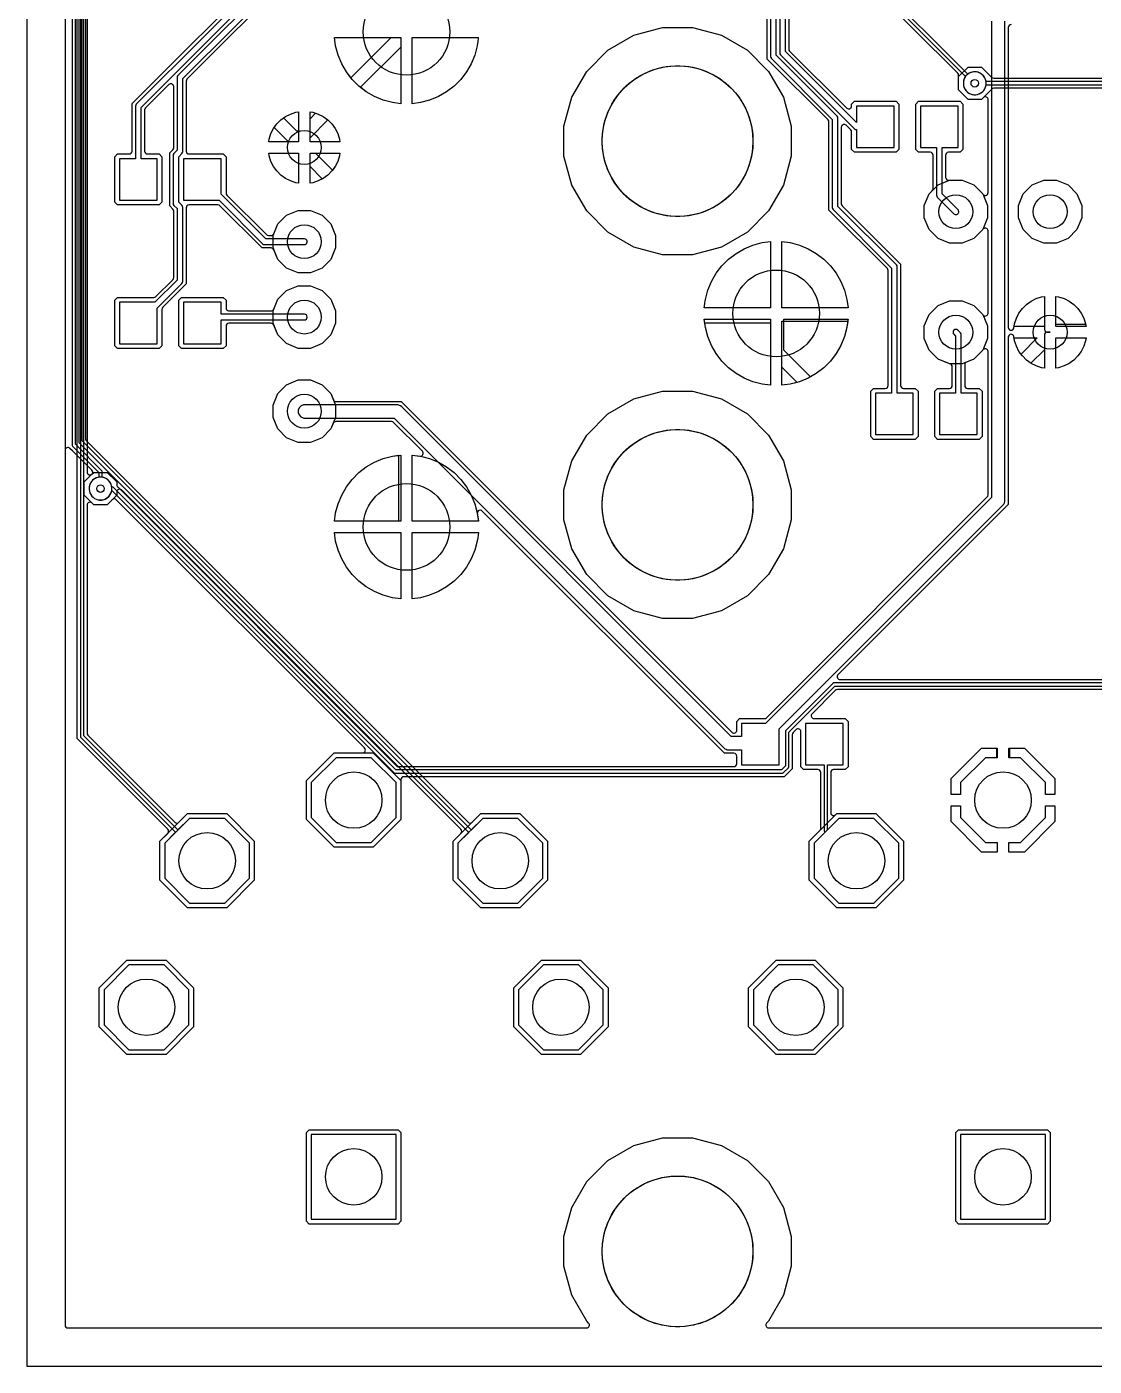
# Model space of a CAD drawing. Header units: millimetres. Extents: x 0 to 79, y 0 to 100.
# Drawn here: x 0 to 28.33, y 0 to 35.55 of the extents above; entities that cross this region are included whole.
import ezdxf

# ---------------------------------------------------------------- set-up
doc = ezdxf.new("R2010")
doc.units = ezdxf.units.MM

msp = doc.modelspace()

# ---------------------------------------------------------------- linework, layer by layer
at = {"layer": '16_copper'}
for points in [[(1.016, 98.908), (1.016, 1.092, 0.414214), (1.092, 1.016), (14.855, 1.016), (14.858, 1.016, 0.654785), (14.909, 1.146), (14.859, 1.196), (14.462, 1.884), (14.256, 2.651), (14.256, 3.445), (14.462, 4.212), (14.859, 4.9), (15.42, 5.461), (16.108, 5.858), (16.875, 6.064), (17.669, 6.064), (18.436, 5.858), (19.124, 5.461), (19.685, 4.9), (20.082, 4.212), (20.288, 3.445), (20.288, 2.651), (20.082, 1.884), (19.685, 1.196), (19.635, 1.146, 0.668189), (19.689, 1.016), (38.428, 1.016, 0.668179)], [(29.6, 17.958), (21.512, 17.958, 0.198912), (21.458, 17.935), (20.839, 17.317, 0.668179), (20.893, 17.187), (21.723, 17.187), (21.797, 17.113), (21.797, 15.907), (21.723, 15.833), (21.412, 15.833, 0.414214), (21.336, 15.757), (21.336, 14.688, 0.668189), (21.466, 14.634), (21.499, 14.667), (22.537, 14.667), (23.27, 13.934), (23.27, 12.896), (22.537, 12.163), (21.499, 12.163), (20.766, 12.896), (20.766, 13.934), (21.047, 14.215, 0.198912), (21.069, 14.268), (21.069, 15.757, 0.414214), (20.993, 15.833), (20.617, 15.833), (20.543, 15.907), (20.543, 16.837, 0.668179), (20.413, 16.891), (20.336, 16.814, 0.198912), (20.314, 16.76), (20.314, 15.858), (20.203, 15.747), (20.203, 15.747), (20.102, 15.646), (10.004, 15.646, 0.414214), (9.928, 15.57), (9.928, 14.506), (9.195, 13.773), (8.157, 13.773), (7.424, 14.506), (7.424, 15.544), (8.157, 16.277), (8.909, 16.277, 0.668179), (8.963, 16.407), (2.375, 22.995, 0.414214), (2.267, 22.995), (2.134, 22.862), (1.778, 22.862), (1.73, 22.909, 0.668179), (1.6, 22.855), (1.6, 16.8, 0.198912), (1.623, 16.746), (3.931, 14.438, 0.414214), (4.038, 14.438), (4.267, 14.667), (5.305, 14.667), (6.038, 13.934), (6.038, 12.896), (5.305, 12.163), (4.267, 12.163), (3.534, 12.896), (3.534, 13.934), (3.742, 14.142, 0.414214), (3.742, 14.249), (1.434, 16.558), (1.434, 16.558), (1.334, 16.658), (1.334, 45.483)], [(1.6, 45.341), (1.6, 23.729, 0.668179), (1.73, 23.675), (1.778, 23.722), (2.134, 23.722), (2.386, 23.47), (2.386, 23.393, 0.240004), (2.423, 23.325), (9.812, 15.935, 0.198912), (9.866, 15.913), (18.767, 15.913, 0.414214), (18.843, 15.989), (18.843, 16.192, 0.414214), (18.767, 16.269), (18.514, 16.269), (12.087, 22.696, 0.716594), (11.957, 22.632), (11.984, 22.426), (10.228, 22.426), (10.228, 24.182), (10.434, 24.155, 0.716594), (10.498, 24.285), (9.735, 25.047, 0.198912), (9.681, 25.07), (8.203, 25.07, 0.303351), (8.132, 25.023), (8.07, 24.873), (7.837, 24.64), (7.531, 24.513), (7.201, 24.513), (6.895, 24.64), (6.662, 24.873), (6.535, 25.179), (6.535, 25.509), (6.662, 25.815), (6.895, 26.048), (7.201, 26.175), (7.531, 26.175), (7.837, 26.048), (8.07, 25.815), (8.139, 25.65, 0.303351), (8.209, 25.603), (9.934, 25.603), (18.713, 16.824, 0.668911), (18.843, 16.878), (18.843, 17.113), (18.917, 17.187), (19.579, 17.187, 0.198912), (19.632, 17.209), (25.492, 23.069, 0.198912), (25.514, 23.123), (25.514, 26.934, 0.68097), (25.369, 26.966), (25.133, 26.729), (24.938, 26.649, 0.303351), (24.891, 26.578), (24.891, 26.026, 0.414214), (24.967, 25.95), (25.279, 25.95), (25.353, 25.876), (25.353, 24.67), (25.279, 24.596), (24.173, 24.596), (24.099, 24.67), (24.099, 25.876), (24.173, 25.95), (24.485, 25.95, 0.414214), (24.561, 26.026), (24.561, 26.526, 0.350989), (24.493, 26.601), (24.183, 26.729), (23.947, 26.965), (23.82, 27.273), (23.82, 27.607), (23.947, 27.915), (24.183, 28.151), (24.491, 28.278), (24.825, 28.278), (25.133, 28.151), (25.37, 27.914, 0.80123), (25.514, 27.946), (25.514, 30.134, 0.68097), (25.369, 30.166), (25.133, 29.929), (24.825, 29.802), (24.491, 29.802), (24.183, 29.929), (23.947, 30.165), (23.82, 30.473), (23.82, 30.807), (23.947, 31.115), (24.031, 31.198, 0.198912), (24.053, 31.252), (24.053, 32.14, 0.414214), (23.977, 32.216), (23.665, 32.216), (23.591, 32.29), (23.591, 33.496), (23.665, 33.57), (24.771, 33.57), (24.845, 33.496), (24.845, 32.29), (24.771, 32.216), (24.459, 32.216, 0.414214), (24.383, 32.14), (24.383, 31.547, 0.450304), (24.491, 31.478), (24.825, 31.478), (25.133, 31.351), (25.37, 31.114, 0.80123), (25.514, 31.146), (25.514, 33.612, 0.668179), (25.384, 33.666), (25.337, 33.619), (24.981, 33.619), (24.729, 33.871), (24.729, 34.258, 0.199414), (24.706, 34.312), (22.35, 36.669, 0.374462)], [(20.222, 43.917), (20.222, 34.958, 0.198912), (20.245, 34.904), (21.761, 33.388, 0.668179), (21.891, 33.442), (21.891, 33.496), (21.965, 33.57), (23.071, 33.57), (23.145, 33.496), (23.145, 32.29), (23.071, 32.216), (21.965, 32.216), (21.891, 32.29), (21.891, 32.759, 0.198912), (21.869, 32.813), (21.747, 32.935, 0.668179), (21.617, 32.881), (21.617, 30.85, 0.198912), (21.639, 30.796), (23.191, 29.244), (23.191, 26.026, 0.414214), (23.267, 25.95), (23.579, 25.95), (23.653, 25.876), (23.653, 24.67), (23.579, 24.596), (22.473, 24.596), (22.399, 24.67), (22.399, 25.876), (22.473, 25.95), (22.785, 25.95, 0.414214), (22.861, 26.026), (22.861, 29.076, 0.198912), (22.839, 29.13), (21.287, 30.681), (21.287, 33.022, 0.198912), (21.265, 33.076), (19.651, 34.69), (19.651, 43.289, 0.198912)], [(19.981, 43.817), (19.981, 34.858, 0.198912), (20.003, 34.804), (21.968, 32.839, 0.184628), (22.018, 32.817), (22.018, 32.343), (23.018, 32.343), (23.018, 33.443), (22.018, 33.443), (22.018, 33.005), (20.133, 34.89), (20.133, 43.848, 0.198912)], [(19.74, 43.357), (19.74, 34.758, 0.198912), (19.762, 34.704), (21.376, 33.09), (21.376, 30.75, 0.198912), (21.398, 30.696), (22.95, 29.144), (22.95, 25.823), (22.526, 25.823), (22.526, 24.723), (23.526, 24.723), (23.526, 25.823), (23.102, 25.823), (23.102, 29.176, 0.198912), (23.08, 29.23), (21.528, 30.781), (21.528, 33.122, 0.198912), (21.506, 33.176), (19.892, 34.79), (19.892, 43.389, 0.198912)], [(7.01, 36.916), (4.251, 34.157, 0.198912), (4.229, 34.103), (4.229, 32.249, 0.414214), (4.305, 32.173), (5.213, 32.173), (5.287, 32.099), (5.287, 31.134, 0.198912), (5.309, 31.08), (6.358, 30.031, 0.198912), (6.412, 30.009), (6.484, 30.009, 0.303351), (6.554, 30.056), (6.662, 30.315), (6.895, 30.548), (7.201, 30.675), (7.531, 30.675), (7.837, 30.548), (8.07, 30.315), (8.197, 30.009), (8.197, 29.679), (8.07, 29.373), (7.837, 29.14), (7.531, 29.013), (7.201, 29.013), (6.895, 29.14), (6.662, 29.373), (6.554, 29.632, 0.303351), (6.484, 29.679), (6.244, 29.679), (5.126, 30.797, 0.198912), (5.072, 30.819), (4.305, 30.819, 0.414214), (4.229, 30.743), (4.229, 28.722), (3.609, 28.102, 0.198912), (3.587, 28.048), (3.587, 27.083), (3.513, 27.009), (2.407, 27.009), (2.333, 27.083), (2.333, 28.289), (2.407, 28.363), (3.372, 28.363, 0.198912), (3.426, 28.385), (3.877, 28.836, 0.198912), (3.899, 28.89), (3.899, 30.655, 0.198912), (3.877, 30.709), (3.792, 30.793), (3.792, 32.199), (3.877, 32.283, 0.198912), (3.899, 32.337), (3.899, 33.961, 0.668179), (3.769, 34.015), (3.147, 33.394, 0.198912), (3.125, 33.34), (3.125, 32.249, 0.414214), (3.201, 32.173), (3.513, 32.173), (3.587, 32.099), (3.587, 30.893), (3.513, 30.819), (2.407, 30.819), (2.333, 30.893), (2.333, 32.099), (2.407, 32.173), (2.719, 32.173, 0.414214), (2.795, 32.249), (2.795, 33.508), (6.417, 37.13, 0.967944)], [(6.528, 37.116), (2.906, 33.494, 0.198912), (2.884, 33.44), (2.884, 32.046), (2.46, 32.046), (2.46, 30.946), (3.46, 30.946), (3.46, 32.046), (3.036, 32.046), (3.036, 33.408), (6.658, 37.03, 0.198912)], [(6.769, 37.016), (4.01, 34.257, 0.198912), (3.988, 34.203), (3.988, 32.269), (3.903, 32.184, 0.198912), (3.881, 32.13), (3.881, 30.862, 0.198912), (3.903, 30.808), (3.988, 30.723), (3.988, 28.822), (3.402, 28.236), (2.46, 28.236), (2.46, 27.136), (3.46, 27.136), (3.46, 28.078), (4.118, 28.736, 0.198912), (4.14, 28.79), (4.14, 30.755, 0.198912), (4.118, 30.809), (4.033, 30.893), (4.033, 32.099), (4.118, 32.183, 0.198912), (4.14, 32.237), (4.14, 34.171), (6.899, 36.93, 0.198912)], [(22.416, 36.729), (24.915, 34.229), (24.899, 34.208), (24.878, 34.165), (24.863, 34.12), (24.856, 34.073), (24.856, 34.025), (24.863, 33.978), (24.878, 33.932), (24.899, 33.89), (24.927, 33.851), (24.961, 33.817), (25, 33.789), (25.042, 33.768), (25.088, 33.753), (25.135, 33.745), (25.183, 33.745), (25.23, 33.753, 1), (25.088, 34.344), (25.042, 34.33, 0.061471), (24.978, 34.292), (22.492, 36.779)], [(25.603, 35.693), (25.603, 23.054), (19.609, 17.06), (18.97, 17.06), (18.97, 16.713), (18.698, 16.713), (9.949, 25.462, 0.198912), (9.823, 25.514), (7.415, 25.514, 0.978081), (7.336, 25.165), (7.351, 25.161, 0.039604), (7.379, 25.159), (9.75, 25.159), (18.499, 16.41, 0.198912), (18.625, 16.358), (18.97, 16.358), (18.97, 15.96), (19.97, 15.96), (19.97, 16.918), (25.907, 22.855, 0.198912), (25.959, 22.981), (25.959, 35.693)], [(26.124, 35.604, 0.414214), (26.048, 35.528), (26.048, 27.568, 0.9244), (26.199, 27.556), (26.217, 27.666), (26.264, 27.811), (26.332, 27.946), (26.422, 28.069), (26.529, 28.176), (26.652, 28.266), (26.787, 28.334), (26.932, 28.381), (27.006, 28.393), (27.006, 27.516, 0.237915), (27.037, 27.455), (27.041, 27.452, -0.108546), (27.082, 27.44), (27.158, 27.44), (27.158, 27.44), (27.082, 27.44, 0.414214), (27.006, 27.364), (27.006, 26.487), (26.932, 26.499), (26.787, 26.546), (26.652, 26.614), (26.529, 26.704), (26.422, 26.811), (26.332, 26.934), (26.264, 27.069), (26.217, 27.214), (26.199, 27.324, 0.9244), (26.048, 27.312), (26.048, 22.87), (21.532, 18.355, 0.668179), (21.586, 18.224), (29.6, 18.224, 0.414214)], [(29.803, 18.136), (21.425, 18.136), (21.419, 18.134), (21.413, 18.134), (21.411, 18.133), (21.409, 18.133), (21.395, 18.124), (21.394, 18.123), (21.393, 18.123), (20.149, 16.878), (20.145, 16.873), (20.142, 16.868), (20.141, 16.867), (20.14, 16.864), (20.136, 16.848), (20.136, 16.847), (20.136, 16.847), (20.136, 15.932), (20.029, 15.824), (9.797, 15.824), (2.298, 23.323), (2.293, 23.327), (2.289, 23.331), (2.287, 23.331), (2.285, 23.333), (2.268, 23.336), (2.268, 23.336), (2.267, 23.336), (2.256, 23.336), (2.252, 23.363, 1), (1.66, 23.221), (1.675, 23.175, 0.726544), (2.252, 23.221), (2.255, 23.241), (9.748, 15.748), (9.753, 15.745), (9.757, 15.741), (9.759, 15.741), (9.761, 15.739), (9.777, 15.735), (9.778, 15.735), (9.779, 15.735), (20.047, 15.735), (20.053, 15.736), (20.059, 15.737), (20.061, 15.738), (20.063, 15.738), (20.077, 15.747), (20.078, 15.748), (20.078, 15.748), (20.212, 15.882), (20.215, 15.887), (20.219, 15.891), (20.22, 15.893), (20.221, 15.895), (20.225, 15.912), (20.225, 15.912), (20.225, 15.913), (20.225, 16.828), (21.443, 18.047), (29.803, 18.047)]]:
    msp.add_lwpolyline(points, format="xyb", dxfattribs=at)
msp.add_lwpolyline([(1.422, 45.428), (1.422, 16.713), (1.424, 16.707), (1.424, 16.701), (1.425, 16.7), (1.425, 16.697), (1.434, 16.683), (1.435, 16.682), (1.435, 16.682), (3.949, 14.169), (3.661, 13.881), (3.661, 12.949), (4.32, 12.29), (5.252, 12.29), (5.911, 12.949), (5.911, 13.881), (5.252, 14.54), (4.32, 14.54), (4.011, 14.231), (1.511, 16.732), (1.511, 45.409)], dxfattribs=at)
for points in [[(9.702, 33.535), (9.46, 33.6), (9.229, 33.696), (9.011, 33.821), (8.813, 33.973), (8.635, 34.151), (8.483, 34.349), (8.358, 34.567), (8.262, 34.798), (8.197, 35.04), (8.168, 35.262), (9.924, 35.262), (9.924, 33.506)], [(16.875, 29.496), (16.108, 29.702), (15.42, 30.099), (14.859, 30.66), (14.462, 31.348), (14.256, 32.115), (14.256, 32.909), (14.462, 33.676), (14.859, 34.364), (15.42, 34.925), (16.108, 35.322), (16.875, 35.528), (17.669, 35.528), (18.436, 35.322), (19.124, 34.925), (19.685, 34.364), (20.082, 33.676), (20.288, 32.909), (20.288, 32.115), (20.082, 31.348), (19.685, 30.66), (19.124, 30.099), (18.436, 29.702), (17.669, 29.496)], [(6.42, 32.496), (6.432, 32.568), (6.478, 32.712), (6.547, 32.846), (6.635, 32.968), (6.742, 33.075), (6.864, 33.163), (6.998, 33.232), (7.142, 33.278), (7.214, 33.29), (7.214, 32.496)], [(7.518, 32.496), (7.518, 33.29), (7.59, 33.278), (7.734, 33.232), (7.868, 33.163), (7.99, 33.075), (8.097, 32.968), (8.185, 32.846), (8.254, 32.712), (8.3, 32.568), (8.312, 32.496)], [(7.142, 31.41), (6.998, 31.456), (6.864, 31.525), (6.742, 31.613), (6.635, 31.72), (6.547, 31.842), (6.478, 31.976), (6.432, 32.12), (6.42, 32.192), (7.214, 32.192), (7.214, 31.398)], [(7.366, 32.344), (7.366, 32.344), (7.366, 32.344), (7.366, 32.344)], [(7.518, 32.192), (8.312, 32.192), (8.3, 32.12), (8.254, 31.976), (8.185, 31.842), (8.097, 31.72), (7.99, 31.613), (7.868, 31.525), (7.734, 31.456), (7.59, 31.41), (7.518, 31.398)], [(26.991, 29.802), (26.683, 29.929), (26.447, 30.165), (26.32, 30.473), (26.32, 30.807), (26.447, 31.115), (26.683, 31.351), (26.991, 31.478), (27.325, 31.478), (27.633, 31.351), (27.869, 31.115), (27.996, 30.807), (27.996, 30.473), (27.869, 30.165), (27.633, 29.929), (27.325, 29.802)], [(20.04, 28.092), (20.04, 29.848), (20.262, 29.819), (20.504, 29.754), (20.735, 29.658), (20.953, 29.533), (21.151, 29.381), (21.329, 29.203), (21.481, 29.005), (21.606, 28.787), (21.702, 28.556), (21.767, 28.314), (21.796, 28.092)], [(27.31, 27.592), (27.31, 28.393), (27.384, 28.381), (27.529, 28.334), (27.664, 28.266), (27.787, 28.176), (27.894, 28.069), (27.984, 27.946), (28.052, 27.811), (28.099, 27.666), (28.111, 27.592)], [(19.514, 26.061), (19.272, 26.126), (19.041, 26.222), (18.823, 26.347), (18.625, 26.499), (18.447, 26.677), (18.295, 26.875), (18.17, 27.093), (18.074, 27.324), (18.009, 27.566), (17.98, 27.788), (19.736, 27.788), (19.736, 26.032)], [(27.31, 27.288), (28.111, 27.288), (28.099, 27.214), (28.052, 27.069), (27.984, 26.934), (27.894, 26.811), (27.787, 26.704), (27.664, 26.614), (27.529, 26.546), (27.384, 26.499), (27.31, 26.487)], [(20.04, 26.514), (20.445, 26.11), (20.262, 26.061), (20.04, 26.032)], [(16.875, 19.844), (16.108, 20.05), (15.42, 20.447), (14.859, 21.008), (14.462, 21.696), (14.256, 22.463), (14.256, 23.257), (14.462, 24.024), (14.859, 24.712), (15.42, 25.273), (16.108, 25.67), (16.875, 25.876), (17.669, 25.876), (18.436, 25.67), (19.124, 25.273), (19.685, 24.712), (20.082, 24.024), (20.288, 23.257), (20.288, 22.463), (20.082, 21.696), (19.685, 21.008), (19.124, 20.447), (18.436, 20.05), (17.669, 19.844)], [(8.168, 22.426), (8.176, 22.494), (8.176, 22.494), (8.176, 22.494), (8.186, 22.57), (8.186, 22.57), (8.186, 22.57), (8.197, 22.648), (8.262, 22.89), (8.358, 23.121), (8.483, 23.339), (8.635, 23.537), (8.813, 23.715), (9.011, 23.867), (9.229, 23.992), (9.46, 24.088), (9.702, 24.153), (9.924, 24.182), (9.924, 22.426)], [(9.702, 20.395), (9.46, 20.46), (9.229, 20.556), (9.011, 20.681), (8.813, 20.833), (8.635, 21.011), (8.483, 21.209), (8.358, 21.427), (8.262, 21.658), (8.197, 21.9), (8.168, 22.122), (9.924, 22.122), (9.924, 20.366)], [(10.076, 22.274), (10.076, 22.274), (10.076, 22.274), (10.076, 22.274)], [(23.143, 12.949), (23.143, 13.881), (22.484, 14.54), (21.552, 14.54), (21.251, 14.239), (21.247, 14.242), (21.247, 15.96), (21.67, 15.96), (21.67, 17.06), (20.67, 17.06), (20.67, 15.96), (21.158, 15.96), (21.158, 14.224), (21.159, 14.218), (21.16, 14.212), (21.161, 14.21), (21.161, 14.208), (21.17, 14.194), (21.171, 14.193), (21.171, 14.193), (21.188, 14.176), (20.893, 13.881), (20.893, 12.949), (21.552, 12.29), (22.484, 12.29)], [(24.529, 15.177), (24.529, 15.596), (25.337, 16.404), (25.756, 16.404), (25.756, 16.15), (25.442, 16.15), (24.783, 15.491), (24.783, 15.177)], [(27.033, 15.177), (27.033, 15.491), (26.374, 16.15), (26.06, 16.15), (26.06, 16.404), (26.479, 16.404), (27.287, 15.596), (27.287, 15.177)], [(9.801, 14.559), (9.801, 15.491), (9.142, 16.15), (8.21, 16.15), (7.551, 15.491), (7.551, 14.559), (8.21, 13.9), (9.142, 13.9)], [(12.047, 12.163), (11.314, 12.896), (11.314, 13.934), (12.047, 14.667), (13.085, 14.667), (13.818, 13.934), (13.818, 12.896), (13.085, 12.163)], [(25.337, 13.646), (24.529, 14.454), (24.529, 14.873), (24.783, 14.873), (24.783, 14.559), (25.442, 13.9), (25.756, 13.9), (25.756, 13.646)], [(26.06, 13.646), (26.06, 13.9), (26.374, 13.9), (27.033, 14.559), (27.033, 14.873), (27.287, 14.873), (27.287, 14.454), (26.479, 13.646)], [(13.691, 12.949), (13.691, 13.881), (13.032, 14.54), (12.1, 14.54), (11.441, 13.881), (11.441, 12.949), (12.1, 12.29), (13.032, 12.29)], [(2.657, 8.273), (1.924, 9.006), (1.924, 10.044), (2.657, 10.777), (3.695, 10.777), (4.428, 10.044), (4.428, 9.006), (3.695, 8.273)], [(13.657, 8.273), (12.924, 9.006), (12.924, 10.044), (13.657, 10.777), (14.695, 10.777), (15.428, 10.044), (15.428, 9.006), (14.695, 8.273)], [(19.889, 8.273), (19.156, 9.006), (19.156, 10.044), (19.889, 10.777), (20.927, 10.777), (21.66, 10.044), (21.66, 9.006), (20.927, 8.273)], [(4.301, 9.059), (4.301, 9.991), (3.642, 10.65), (2.71, 10.65), (2.051, 9.991), (2.051, 9.059), (2.71, 8.4), (3.642, 8.4)], [(15.301, 9.059), (15.301, 9.991), (14.642, 10.65), (13.71, 10.65), (13.051, 9.991), (13.051, 9.059), (13.71, 8.4), (14.642, 8.4)], [(21.533, 9.059), (21.533, 9.991), (20.874, 10.65), (19.942, 10.65), (19.283, 9.991), (19.283, 9.059), (19.942, 8.4), (20.874, 8.4)], [(7.498, 3.773), (7.424, 3.847), (7.424, 6.203), (7.498, 6.277), (9.854, 6.277), (9.928, 6.203), (9.928, 3.847), (9.854, 3.773)], [(9.801, 6.15), (7.551, 6.15), (7.551, 3.9), (9.801, 3.9)], [(24.73, 3.773), (24.656, 3.847), (24.656, 6.203), (24.73, 6.277), (27.086, 6.277), (27.16, 6.203), (27.16, 3.847), (27.086, 3.773)], [(27.033, 6.15), (24.783, 6.15), (24.783, 3.9), (27.033, 3.9)]]:
    msp.add_lwpolyline(points, close=True, dxfattribs=at)
for points in [[(10.228, 35.262), (11.984, 35.262, 0.053637), (11.982, 35.24), (11.972, 35.164), (11.972, 35.164), (11.972, 35.164), (11.962, 35.088, 0.136575), (11.955, 35.04), (11.89, 34.798), (11.794, 34.567), (11.669, 34.349), (11.517, 34.151), (11.339, 33.973), (11.141, 33.821), (10.923, 33.696), (10.692, 33.6), (10.45, 33.535), (10.228, 33.506)], [(24.685, 30.569, 0.544696), (24.712, 30.694), (24.294, 31.112), (24.294, 32.343), (24.718, 32.343), (24.718, 33.443), (23.718, 33.443), (23.718, 32.343), (24.142, 32.343), (24.142, 31.08, 0.198912), (24.164, 31.026), (24.604, 30.586), (24.622, 30.573), (24.642, 30.566), (24.664, 30.564)], [(7.388, 29.771, 0.866051), (7.366, 29.92), (6.344, 29.92), (5.16, 31.104), (5.16, 32.046), (4.16, 32.046), (4.16, 30.946), (5.102, 30.946), (6.258, 29.79, 0.198912), (6.312, 29.768), (7.366, 29.768)], [(17.98, 28.092), (17.985, 28.133), (17.985, 28.133), (17.985, 28.133), (17.995, 28.209), (17.995, 28.209), (17.995, 28.209), (18.005, 28.285, 0.088592), (18.009, 28.314), (18.074, 28.556), (18.17, 28.787), (18.295, 29.005), (18.447, 29.203), (18.625, 29.381), (18.823, 29.533), (19.041, 29.658), (19.272, 29.754), (19.514, 29.819), (19.736, 29.848), (19.736, 28.092)], [(4.107, 27.009), (4.033, 27.083), (4.033, 28.289), (4.107, 28.363), (5.213, 28.363), (5.287, 28.289), (5.287, 28.085, 0.414214), (5.363, 28.009), (6.484, 28.009, 0.303351), (6.554, 28.056), (6.662, 28.315), (6.895, 28.548), (7.201, 28.675), (7.531, 28.675), (7.837, 28.548), (8.07, 28.315), (8.197, 28.009), (8.197, 27.679), (8.07, 27.373), (7.837, 27.14), (7.531, 27.013), (7.201, 27.013), (6.895, 27.14), (6.662, 27.373), (6.554, 27.632, 0.303351), (6.484, 27.679), (5.363, 27.679, 0.414214), (5.287, 27.603), (5.287, 27.083), (5.213, 27.009)], [(5.16, 27.768), (7.366, 27.768, 1), (7.366, 27.92), (5.16, 27.92), (5.16, 28.236), (4.16, 28.236), (4.16, 27.136), (5.16, 27.136)], [(20.091, 26.966), (20.091, 27.788), (21.796, 27.788, 0.03889), (21.794, 27.773), (21.774, 27.62, 0.150583), (21.767, 27.566), (21.702, 27.324), (21.606, 27.093), (21.481, 26.875), (21.329, 26.677), (21.151, 26.499), (20.953, 26.347), (20.799, 26.258)], [(25.226, 25.823), (24.802, 25.823), (24.802, 27.372, 0.198912), (24.78, 27.426), (24.712, 27.494, 1), (24.604, 27.386), (24.65, 27.34), (24.65, 25.823), (24.226, 25.823), (24.226, 24.723), (25.226, 24.723)], [(10.228, 22.122), (11.984, 22.122), (11.966, 21.981), (11.966, 21.981), (11.966, 21.981), (11.956, 21.905, 0.016637), (11.955, 21.9), (11.89, 21.658), (11.794, 21.427), (11.669, 21.209), (11.517, 21.011), (11.339, 20.833), (11.141, 20.681), (10.923, 20.556), (10.692, 20.46), (10.45, 20.395), (10.228, 20.366)]]:
    msp.add_lwpolyline(points, format="xyb", close=True, dxfattribs=at)
at = {"layer": '1_copper'}
for points in [[(1.2, 68.142), (1.2, 24.448), (1.201, 24.442), (1.202, 24.436), (1.203, 24.434), (1.203, 24.431), (1.212, 24.417), (1.213, 24.417), (1.213, 24.416), (1.911, 23.718), (1.911, 23.592), (1.885, 23.588), (1.839, 23.573), (1.797, 23.551), (1.758, 23.523), (1.725, 23.489), (1.696, 23.451), (1.675, 23.408), (1.66, 23.363), (1.653, 23.316), (1.653, 23.268), (1.66, 23.221), (1.675, 23.175), (1.696, 23.133), (1.725, 23.094), (1.758, 23.061), (1.797, 23.032), (1.839, 23.011), (1.885, 22.996), (1.932, 22.989), (1.98, 22.989), (2.027, 22.996, 0.824851), (2, 23.592), (2, 23.736), (1.999, 23.742), (1.999, 23.748), (1.998, 23.75), (1.997, 23.753), (1.988, 23.767), (1.988, 23.767), (1.987, 23.768), (1.289, 24.466), (1.289, 68.123)], [(1.556, 55.253), (1.556, 24.623, 0.198912), (1.578, 24.569), (11.71, 14.437, 0.414214), (11.818, 14.437), (12.047, 14.667), (13.085, 14.667), (13.818, 13.934), (13.818, 12.896), (13.085, 12.163), (12.047, 12.163), (11.314, 12.896), (11.314, 13.934), (11.521, 14.141, 0.414214), (11.521, 14.249), (2.516, 23.254, 0.668179), (2.386, 23.2), (2.386, 23.114), (2.134, 22.862), (1.778, 22.862), (1.526, 23.114), (1.526, 23.47), (1.726, 23.67, 0.414214), (1.726, 23.778), (1.212, 24.292), (1.212, 24.292), (1.146, 24.357, 0.668189), (1.016, 24.304), (1.016, 1.092, 0.414214), (1.092, 1.016), (14.855, 1.016, 0.668189), (14.909, 1.146), (14.859, 1.196), (14.462, 1.884), (14.256, 2.651), (14.256, 3.445), (14.462, 4.212), (14.859, 4.9), (15.42, 5.461), (16.108, 5.858), (16.875, 6.064), (17.669, 6.064), (18.436, 5.858), (19.124, 5.461), (19.685, 4.9), (20.082, 4.212), (20.288, 3.445), (20.288, 2.651), (20.082, 1.884), (19.685, 1.196), (19.635, 1.146, 0.668189), (19.689, 1.016), (38.428, 1.016, 0.668179)], [(32.806, 33.915), (25.665, 33.915, 0.198912), (25.611, 33.893), (25.337, 33.619), (24.981, 33.619), (24.729, 33.871), (24.729, 34.227), (24.981, 34.479), (25.337, 34.479), (25.611, 34.205, 0.199418), (25.665, 34.182), (32.948, 34.182)], [(32.893, 34.093), (25.459, 34.093, 0.966282), (24.856, 34.025), (24.863, 33.978, 0.824851), (25.459, 34.004), (32.875, 34.004)]]:
    msp.add_lwpolyline(points, format="xyb", dxfattribs=at)
msp.add_lwpolyline([(1.378, 55.34), (1.378, 24.536), (1.379, 24.53), (1.38, 24.524), (1.381, 24.523), (1.381, 24.52), (1.39, 24.506), (1.391, 24.506), (1.391, 24.505), (11.728, 14.168), (11.441, 13.881), (11.441, 12.949), (12.1, 12.29), (13.032, 12.29), (13.691, 12.949), (13.691, 13.881), (13.032, 14.54), (12.1, 14.54), (11.791, 14.231), (1.467, 24.555), (1.467, 55.322)], dxfattribs=at)
for points in [[(8.483, 34.349), (8.358, 34.567), (8.262, 34.798), (8.197, 35.04), (8.168, 35.262), (9.674, 35.262), (8.604, 34.192)], [(16.875, 29.496), (16.108, 29.702), (15.42, 30.099), (14.859, 30.66), (14.462, 31.348), (14.256, 32.115), (14.256, 32.909), (14.462, 33.676), (14.859, 34.364), (15.42, 34.925), (16.108, 35.322), (16.875, 35.528), (17.669, 35.528), (18.436, 35.322), (19.124, 34.925), (19.685, 34.364), (20.082, 33.676), (20.288, 32.909), (20.288, 32.115), (20.082, 31.348), (19.685, 30.66), (19.124, 30.099), (18.436, 29.702), (17.669, 29.496)], [(9.702, 33.535), (9.46, 33.6), (9.229, 33.696), (9.011, 33.821), (8.855, 33.941), (9.924, 35.009), (9.924, 33.506)], [(6.816, 33.129), (6.864, 33.163), (6.998, 33.232), (7.142, 33.278), (7.214, 33.29), (7.214, 32.802), (7.179, 32.767)], [(7.518, 33.29), (7.59, 33.278), (7.666, 33.254), (7.518, 33.106)], [(7.518, 32.496), (7.518, 32.603), (7.99, 33.075), (7.99, 33.075), (8.097, 32.968), (8.185, 32.846), (8.254, 32.712), (8.3, 32.568), (8.312, 32.496)], [(6.42, 32.496), (6.432, 32.568), (6.478, 32.712), (6.547, 32.846), (6.568, 32.875), (6.946, 32.496)], [(7.142, 31.41), (6.998, 31.456), (6.864, 31.525), (6.742, 31.613), (6.635, 31.72), (6.547, 31.842), (6.478, 31.976), (6.432, 32.12), (6.42, 32.192), (7.214, 32.192), (7.214, 31.398)], [(7.665, 32.192), (8.312, 32.192), (8.3, 32.12), (8.254, 31.976), (8.185, 31.842), (8.113, 31.743)], [(7.518, 31.835), (7.842, 31.511), (7.734, 31.456), (7.59, 31.41), (7.518, 31.398)], [(24.491, 29.802), (24.183, 29.929), (23.947, 30.165), (23.82, 30.473), (23.82, 30.807), (23.947, 31.115), (24.183, 31.351), (24.491, 31.478), (24.825, 31.478), (25.133, 31.351), (25.369, 31.115), (25.496, 30.807), (25.496, 30.473), (25.369, 30.165), (25.133, 29.929), (24.825, 29.802)], [(26.991, 29.802), (26.683, 29.929), (26.447, 30.165), (26.32, 30.473), (26.32, 30.807), (26.447, 31.115), (26.683, 31.351), (26.991, 31.478), (27.325, 31.478), (27.633, 31.351), (27.869, 31.115), (27.996, 30.807), (27.996, 30.473), (27.869, 30.165), (27.633, 29.929), (27.325, 29.802)], [(7.201, 29.013), (6.895, 29.14), (6.662, 29.373), (6.535, 29.679), (6.535, 30.009), (6.662, 30.315), (6.895, 30.548), (7.201, 30.675), (7.531, 30.675), (7.837, 30.548), (8.07, 30.315), (8.197, 30.009), (8.197, 29.679), (8.07, 29.373), (7.837, 29.14), (7.531, 29.013)], [(20.04, 28.092), (20.04, 29.848), (20.262, 29.819), (20.504, 29.754), (20.735, 29.658), (20.953, 29.533), (21.151, 29.381), (21.329, 29.203), (21.481, 29.005), (21.606, 28.787), (21.702, 28.556), (21.767, 28.314), (21.796, 28.092)], [(7.201, 27.013), (6.895, 27.14), (6.662, 27.373), (6.535, 27.679), (6.535, 28.009), (6.662, 28.315), (6.895, 28.548), (7.201, 28.675), (7.531, 28.675), (7.837, 28.548), (8.07, 28.315), (8.197, 28.009), (8.197, 27.679), (8.07, 27.373), (7.837, 27.14), (7.531, 27.013)], [(24.491, 26.602), (24.183, 26.729), (23.947, 26.965), (23.82, 27.273), (23.82, 27.607), (23.947, 27.915), (24.183, 28.151), (24.491, 28.278), (24.825, 28.278), (25.133, 28.151), (25.369, 27.915), (25.496, 27.607), (25.496, 27.273), (25.369, 26.965), (25.133, 26.729), (24.825, 26.602)], [(26.205, 27.592), (26.217, 27.666), (26.264, 27.811), (26.332, 27.946), (26.422, 28.069), (26.529, 28.176), (26.652, 28.266), (26.787, 28.334), (26.932, 28.381), (27.006, 28.393), (27.006, 27.592)], [(27.31, 27.648), (27.31, 28.393), (27.384, 28.381), (27.529, 28.334), (27.664, 28.266), (27.787, 28.176), (27.894, 28.069), (27.984, 27.946), (28.052, 27.811), (28.099, 27.666), (28.102, 27.648)], [(19.514, 26.061), (19.272, 26.126), (19.041, 26.222), (18.823, 26.347), (18.625, 26.499), (18.447, 26.677), (18.295, 26.875), (18.17, 27.093), (18.074, 27.324), (18.009, 27.566), (17.992, 27.692), (19.736, 27.692), (19.736, 26.032)], [(26.332, 26.934), (26.264, 27.069), (26.217, 27.214), (26.205, 27.288), (26.814, 27.288), (26.386, 26.86)], [(27.31, 27.288), (28.111, 27.288), (28.099, 27.214), (28.052, 27.069), (27.984, 26.934), (27.894, 26.811), (27.787, 26.704), (27.664, 26.614), (27.529, 26.546), (27.384, 26.499), (27.31, 26.487)], [(26.932, 26.499), (26.787, 26.546), (26.652, 26.614), (26.647, 26.618), (27.006, 26.976), (27.006, 26.487)], [(7.201, 24.513), (6.895, 24.64), (6.662, 24.873), (6.535, 25.179), (6.535, 25.509), (6.662, 25.815), (6.895, 26.048), (7.201, 26.175), (7.531, 26.175), (7.837, 26.048), (8.07, 25.815), (8.197, 25.509), (8.197, 25.179), (8.07, 24.873), (7.837, 24.64), (7.531, 24.513)], [(16.875, 19.844), (16.108, 20.05), (15.42, 20.447), (14.859, 21.008), (14.462, 21.696), (14.256, 22.463), (14.256, 23.257), (14.462, 24.024), (14.859, 24.712), (15.42, 25.273), (16.108, 25.67), (16.875, 25.876), (17.669, 25.876), (18.436, 25.67), (19.124, 25.273), (19.685, 24.712), (20.082, 24.024), (20.288, 23.257), (20.288, 22.463), (20.082, 21.696), (19.685, 21.008), (19.124, 20.447), (18.436, 20.05), (17.669, 19.844)], [(8.168, 22.426), (8.176, 22.494), (8.176, 22.494), (8.176, 22.494), (8.186, 22.57), (8.186, 22.57), (8.186, 22.57), (8.197, 22.648), (8.262, 22.89), (8.358, 23.121), (8.483, 23.339), (8.635, 23.537), (8.813, 23.715), (9.011, 23.867), (9.229, 23.992), (9.46, 24.088), (9.702, 24.153), (9.868, 24.175), (9.868, 22.426)], [(10.228, 22.426), (10.228, 24.182), (10.45, 24.153), (10.692, 24.088), (10.923, 23.992), (11.141, 23.867), (11.339, 23.715), (11.517, 23.537), (11.669, 23.339), (11.794, 23.121), (11.89, 22.89), (11.955, 22.648), (11.984, 22.426)], [(9.702, 20.395), (9.46, 20.46), (9.229, 20.556), (9.011, 20.681), (8.813, 20.833), (8.635, 21.011), (8.483, 21.209), (8.358, 21.427), (8.262, 21.658), (8.197, 21.9), (8.168, 22.122), (9.924, 22.122), (9.924, 20.366)], [(24.529, 15.177), (24.529, 15.596), (25.337, 16.404), (25.737, 16.404), (25.737, 16.15), (25.442, 16.15), (24.783, 15.491), (24.783, 15.177)], [(27.033, 15.177), (27.033, 15.491), (26.374, 16.15), (26.092, 16.15), (26.092, 16.404), (26.479, 16.404), (27.287, 15.596), (27.287, 15.177)], [(8.157, 13.773), (7.424, 14.506), (7.424, 15.544), (8.157, 16.277), (9.195, 16.277), (9.928, 15.544), (9.928, 14.506), (9.195, 13.773)], [(9.801, 14.559), (9.801, 15.491), (9.142, 16.15), (8.21, 16.15), (7.551, 15.491), (7.551, 14.559), (8.21, 13.9), (9.142, 13.9)], [(4.267, 12.163), (3.534, 12.896), (3.534, 13.934), (4.267, 14.667), (5.305, 14.667), (6.038, 13.934), (6.038, 12.896), (5.305, 12.163)], [(21.499, 12.163), (20.766, 12.896), (20.766, 13.934), (21.499, 14.667), (22.537, 14.667), (23.27, 13.934), (23.27, 12.896), (22.537, 12.163)], [(25.337, 13.646), (24.529, 14.454), (24.529, 14.873), (24.783, 14.873), (24.783, 14.559), (25.442, 13.9), (25.756, 13.9), (25.756, 13.646)], [(26.06, 13.646), (26.06, 13.9), (26.374, 13.9), (27.033, 14.559), (27.033, 14.873), (27.287, 14.873), (27.287, 14.454), (26.479, 13.646)], [(5.911, 12.949), (5.911, 13.881), (5.252, 14.54), (4.32, 14.54), (3.661, 13.881), (3.661, 12.949), (4.32, 12.29), (5.252, 12.29)], [(23.143, 12.949), (23.143, 13.881), (22.484, 14.54), (21.552, 14.54), (20.893, 13.881), (20.893, 12.949), (21.552, 12.29), (22.484, 12.29)], [(2.657, 8.273), (1.924, 9.006), (1.924, 10.044), (2.657, 10.777), (3.695, 10.777), (4.428, 10.044), (4.428, 9.006), (3.695, 8.273)], [(13.657, 8.273), (12.924, 9.006), (12.924, 10.044), (13.657, 10.777), (14.695, 10.777), (15.428, 10.044), (15.428, 9.006), (14.695, 8.273)], [(19.889, 8.273), (19.156, 9.006), (19.156, 10.044), (19.889, 10.777), (20.927, 10.777), (21.66, 10.044), (21.66, 9.006), (20.927, 8.273)], [(4.301, 9.059), (4.301, 9.991), (3.642, 10.65), (2.71, 10.65), (2.051, 9.991), (2.051, 9.059), (2.71, 8.4), (3.642, 8.4)], [(15.301, 9.059), (15.301, 9.991), (14.642, 10.65), (13.71, 10.65), (13.051, 9.991), (13.051, 9.059), (13.71, 8.4), (14.642, 8.4)], [(21.533, 9.059), (21.533, 9.991), (20.874, 10.65), (19.942, 10.65), (19.283, 9.991), (19.283, 9.059), (19.942, 8.4), (20.874, 8.4)], [(7.498, 3.773), (7.424, 3.847), (7.424, 6.203), (7.498, 6.277), (9.854, 6.277), (9.928, 6.203), (9.928, 3.847), (9.854, 3.773)], [(9.801, 6.15), (7.551, 6.15), (7.551, 3.9), (9.801, 3.9)], [(24.73, 3.773), (24.656, 3.847), (24.656, 6.203), (24.73, 6.277), (27.086, 6.277), (27.16, 6.203), (27.16, 3.847), (27.086, 3.773)], [(27.033, 6.15), (24.783, 6.15), (24.783, 3.9), (27.033, 3.9)]]:
    msp.add_lwpolyline(points, close=True, dxfattribs=at)
for points in [[(10.228, 35.262), (11.984, 35.262, 0.053637), (11.982, 35.24), (11.972, 35.164), (11.972, 35.164), (11.972, 35.164), (11.962, 35.088, 0.136575), (11.955, 35.04), (11.89, 34.798), (11.794, 34.567), (11.669, 34.349), (11.517, 34.151), (11.339, 33.973), (11.141, 33.821), (10.923, 33.696), (10.692, 33.6), (10.45, 33.535), (10.228, 33.506)], [(17.98, 28.092), (17.985, 28.133), (17.985, 28.133), (17.985, 28.133), (17.995, 28.209), (17.995, 28.209), (17.995, 28.209), (18.005, 28.285, 0.088592), (18.009, 28.314), (18.074, 28.556), (18.17, 28.787), (18.295, 29.005), (18.447, 29.203), (18.625, 29.381), (18.823, 29.533), (19.041, 29.658), (19.272, 29.754), (19.514, 29.819), (19.736, 29.848), (19.736, 28.092)], [(20.04, 27.737), (21.79, 27.737), (21.774, 27.62, 0.150583), (21.767, 27.566), (21.702, 27.324), (21.606, 27.093), (21.481, 26.875), (21.329, 26.677), (21.151, 26.499), (20.953, 26.347), (20.735, 26.222), (20.504, 26.126), (20.262, 26.061), (20.04, 26.032)], [(10.228, 22.122), (11.984, 22.122), (11.966, 21.981), (11.966, 21.981), (11.966, 21.981), (11.956, 21.905, 0.016637), (11.955, 21.9), (11.89, 21.658), (11.794, 21.427), (11.669, 21.209), (11.517, 21.011), (11.339, 20.833), (11.141, 20.681), (10.923, 20.556), (10.692, 20.46), (10.45, 20.395), (10.228, 20.366)]]:
    msp.add_lwpolyline(points, format="xyb", close=True, dxfattribs=at)
at = {"layer": 'drills_NPTH'}
for centre in [(17.272, 32.512), (17.272, 22.86), (17.272, 3.048)]:
    msp.add_circle(centre, 2, dxfattribs=at)
at = {"layer": 'drills_PTH'}
for centre, radius in [((10.076, 35.414), 1.15), ((7.366, 32.344), 0.45), ((24.658, 30.64), 0.45), ((27.158, 30.64), 0.45), ((7.366, 29.844), 0.45), ((19.888, 27.94), 1.15), ((7.366, 27.844), 0.45), ((24.658, 27.44), 0.45), ((27.158, 27.44), 0.45), ((7.366, 25.344), 0.45), ((10.076, 22.274), 1.15), ((8.676, 15.025), 0.75), ((25.908, 15.025), 0.75), ((4.786, 13.415), 0.75), ((12.566, 13.415), 0.75), ((22.018, 13.415), 0.75), ((3.176, 9.525), 0.75), ((14.176, 9.525), 0.75), ((20.408, 9.525), 0.75), ((8.676, 5.025), 0.75), ((25.908, 5.025), 0.75)]:
    msp.add_circle(centre, radius, dxfattribs=at)
at = {"layer": 'drills_via_1_16'}
for centre in [(25.159, 34.049), (1.956, 23.292)]:
    msp.add_circle(centre, 0.1, dxfattribs=at)
at = {"layer": 'holes'}
for points in [[(19.272, 32.452), (19.265, 32.331), (19.25, 32.211), (19.228, 32.092), (19.199, 31.975), (19.163, 31.859), (19.121, 31.746), (19.071, 31.636), (19.015, 31.529), (18.952, 31.426), (18.884, 31.326), (18.809, 31.231), (18.729, 31.141), (18.643, 31.055), (18.553, 30.975), (18.458, 30.9), (18.358, 30.832), (18.255, 30.769), (18.148, 30.713), (18.038, 30.663), (17.925, 30.621), (17.809, 30.585), (17.692, 30.556), (17.573, 30.534), (17.453, 30.519), (17.332, 30.512), (17.212, 30.512), (17.091, 30.519), (16.971, 30.534), (16.852, 30.556), (16.735, 30.585), (16.619, 30.621), (16.506, 30.663), (16.396, 30.713), (16.289, 30.769), (16.186, 30.832), (16.086, 30.9), (15.991, 30.975), (15.901, 31.055), (15.815, 31.141), (15.735, 31.231), (15.66, 31.326), (15.592, 31.426), (15.529, 31.529), (15.473, 31.636), (15.423, 31.746), (15.381, 31.859), (15.345, 31.975), (15.316, 32.092), (15.294, 32.211), (15.279, 32.331), (15.272, 32.452), (15.272, 32.572), (15.279, 32.693), (15.294, 32.813), (15.316, 32.932), (15.345, 33.049), (15.381, 33.165), (15.423, 33.278), (15.473, 33.388), (15.529, 33.495), (15.592, 33.598), (15.66, 33.698), (15.735, 33.793), (15.815, 33.883), (15.901, 33.969), (15.991, 34.049), (16.086, 34.124), (16.186, 34.192), (16.289, 34.255), (16.396, 34.311), (16.506, 34.361), (16.619, 34.403), (16.735, 34.439), (16.852, 34.468), (16.971, 34.49), (17.091, 34.505), (17.212, 34.512), (17.332, 34.512), (17.453, 34.505), (17.573, 34.49), (17.692, 34.468), (17.809, 34.439), (17.925, 34.403), (18.038, 34.361), (18.148, 34.311), (18.255, 34.255), (18.358, 34.192), (18.458, 34.124), (18.553, 34.049), (18.643, 33.969), (18.729, 33.883), (18.809, 33.793), (18.884, 33.698), (18.952, 33.598), (19.015, 33.495), (19.071, 33.388), (19.121, 33.278), (19.163, 33.165), (19.199, 33.049), (19.228, 32.932), (19.25, 32.813), (19.265, 32.693), (19.272, 32.572), (19.272, 32.452)], [(19.272, 22.8), (19.265, 22.679), (19.25, 22.559), (19.228, 22.44), (19.199, 22.323), (19.163, 22.207), (19.121, 22.094), (19.071, 21.984), (19.015, 21.877), (18.952, 21.774), (18.884, 21.674), (18.809, 21.579), (18.729, 21.489), (18.643, 21.403), (18.553, 21.323), (18.458, 21.248), (18.358, 21.18), (18.255, 21.117), (18.148, 21.061), (18.038, 21.011), (17.925, 20.969), (17.809, 20.933), (17.692, 20.904), (17.573, 20.882), (17.453, 20.867), (17.332, 20.86), (17.212, 20.86), (17.091, 20.867), (16.971, 20.882), (16.852, 20.904), (16.735, 20.933), (16.619, 20.969), (16.506, 21.011), (16.396, 21.061), (16.289, 21.117), (16.186, 21.18), (16.086, 21.248), (15.991, 21.323), (15.901, 21.403), (15.815, 21.489), (15.735, 21.579), (15.66, 21.674), (15.592, 21.774), (15.529, 21.877), (15.473, 21.984), (15.423, 22.094), (15.381, 22.207), (15.345, 22.323), (15.316, 22.44), (15.294, 22.559), (15.279, 22.679), (15.272, 22.8), (15.272, 22.92), (15.279, 23.041), (15.294, 23.161), (15.316, 23.28), (15.345, 23.397), (15.381, 23.513), (15.423, 23.626), (15.473, 23.736), (15.529, 23.843), (15.592, 23.946), (15.66, 24.046), (15.735, 24.141), (15.815, 24.231), (15.901, 24.317), (15.991, 24.397), (16.086, 24.472), (16.186, 24.54), (16.289, 24.603), (16.396, 24.659), (16.506, 24.709), (16.619, 24.751), (16.735, 24.787), (16.852, 24.816), (16.971, 24.838), (17.091, 24.853), (17.212, 24.86), (17.332, 24.86), (17.453, 24.853), (17.573, 24.838), (17.692, 24.816), (17.809, 24.787), (17.925, 24.751), (18.038, 24.709), (18.148, 24.659), (18.255, 24.603), (18.358, 24.54), (18.458, 24.472), (18.553, 24.397), (18.643, 24.317), (18.729, 24.231), (18.809, 24.141), (18.884, 24.046), (18.952, 23.946), (19.015, 23.843), (19.071, 23.736), (19.121, 23.626), (19.163, 23.513), (19.199, 23.397), (19.228, 23.28), (19.25, 23.161), (19.265, 23.041), (19.272, 22.92), (19.272, 22.8)], [(19.272, 2.988), (19.265, 2.867), (19.25, 2.747), (19.228, 2.628), (19.199, 2.511), (19.163, 2.395), (19.121, 2.282), (19.071, 2.172), (19.015, 2.065), (18.952, 1.962), (18.884, 1.862), (18.809, 1.767), (18.729, 1.677), (18.643, 1.591), (18.553, 1.511), (18.458, 1.436), (18.358, 1.368), (18.255, 1.305), (18.148, 1.249), (18.038, 1.199), (17.925, 1.157), (17.809, 1.121), (17.692, 1.092), (17.573, 1.07), (17.453, 1.055), (17.332, 1.048), (17.212, 1.048), (17.091, 1.055), (16.971, 1.07), (16.852, 1.092), (16.735, 1.121), (16.619, 1.157), (16.506, 1.199), (16.396, 1.249), (16.289, 1.305), (16.186, 1.368), (16.086, 1.436), (15.991, 1.511), (15.901, 1.591), (15.815, 1.677), (15.735, 1.767), (15.66, 1.862), (15.592, 1.962), (15.529, 2.065), (15.473, 2.172), (15.423, 2.282), (15.381, 2.395), (15.345, 2.511), (15.316, 2.628), (15.294, 2.747), (15.279, 2.867), (15.272, 2.988), (15.272, 3.108), (15.279, 3.229), (15.294, 3.349), (15.316, 3.468), (15.345, 3.585), (15.381, 3.701), (15.423, 3.814), (15.473, 3.924), (15.529, 4.031), (15.592, 4.134), (15.66, 4.234), (15.735, 4.329), (15.815, 4.419), (15.901, 4.505), (15.991, 4.585), (16.086, 4.66), (16.186, 4.728), (16.289, 4.791), (16.396, 4.847), (16.506, 4.897), (16.619, 4.939), (16.735, 4.975), (16.852, 5.004), (16.971, 5.026), (17.091, 5.041), (17.212, 5.048), (17.332, 5.048), (17.453, 5.041), (17.573, 5.026), (17.692, 5.004), (17.809, 4.975), (17.925, 4.939), (18.038, 4.897), (18.148, 4.847), (18.255, 4.791), (18.358, 4.728), (18.458, 4.66), (18.553, 4.585), (18.643, 4.505), (18.729, 4.419), (18.809, 4.329), (18.884, 4.234), (18.952, 4.134), (19.015, 4.031), (19.071, 3.924), (19.121, 3.814), (19.163, 3.701), (19.199, 3.585), (19.228, 3.468), (19.25, 3.349), (19.265, 3.229), (19.272, 3.108), (19.272, 2.988)]]:
    msp.add_lwpolyline(points, close=True, dxfattribs=at)
at = {"layer": 'outline'}
msp.add_lwpolyline([(0, 0), (78.9, 0), (78.9, 100), (0, 100), (0, 0)], close=True, dxfattribs=at)

doc.saveas('drawing.dxf')
